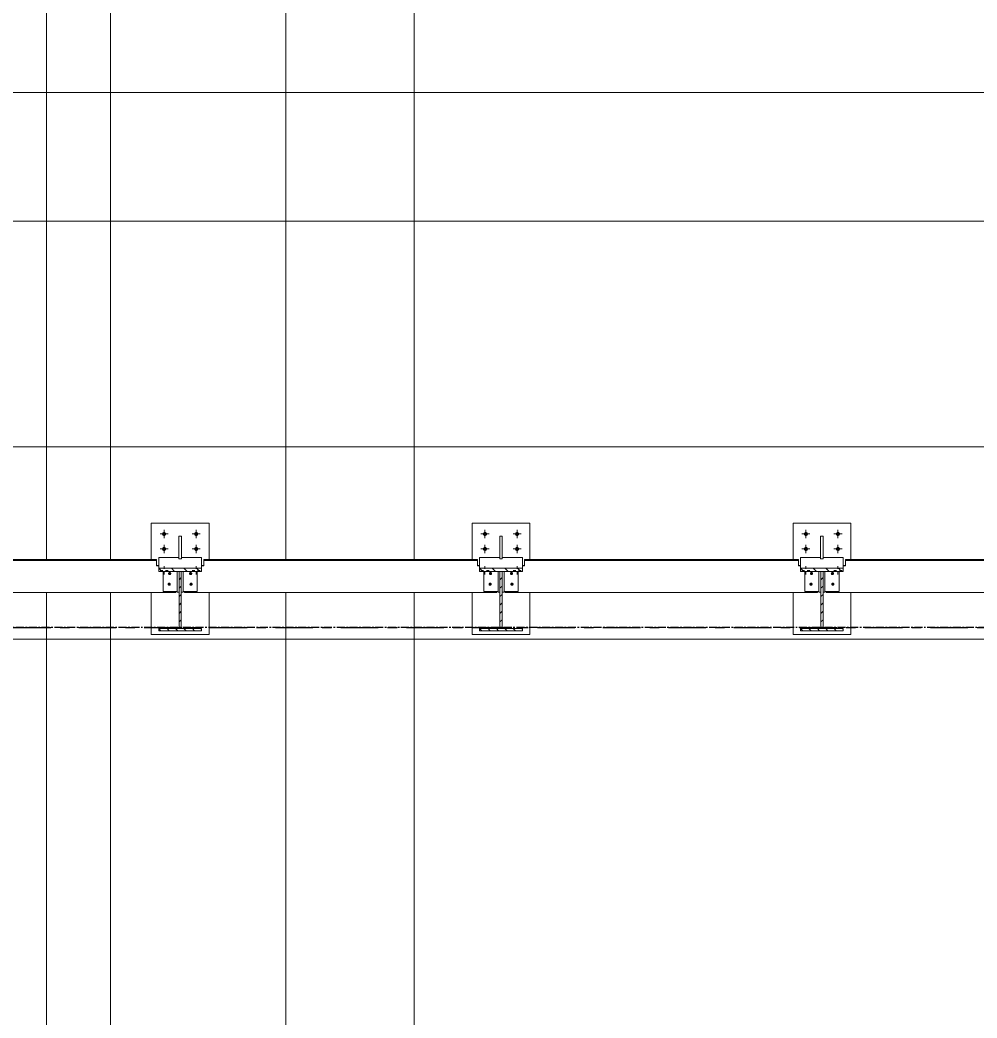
# Model space of a CAD drawing. Header units: millimetres. Extents: x -153298 to 620751, y -313239 to 250031.
# Drawn here: x 44359 to 48833, y 20501 to 25166 of the extents above; entities that cross this region are included whole.
import ezdxf

# ---------------------------------------------------------------- set-up
doc = ezdxf.new("R2010")
doc.units = ezdxf.units.MM
for name, pattern in [('CENTER', [2, 1.25, -0.25, 0.25, -0.25]), ('TA_GL_000.70000', [1.925, 0.7, -0.175, 0.175, -0.175, 0.7]), ('XKITLINE00', [0])]:
    doc.linetypes.add(name, pattern=pattern)
doc.layers.add('000 - 0_SYM_DWG_GRIDLINE_MAIN_COLOR_251', color=251, linetype='Continuous')
doc.layers.add('000 - GRID', color=251, linetype='CENTER')
doc.layers.add('Bolt', color=1, linetype='Continuous', lineweight=0)
doc.layers.add('Part', color=2, linetype='Continuous', lineweight=0)
doc.styles.add('TA', font='', dxfattribs={"height": 4.5})
doc.styles.get('TA').set_extended_font_data('Cordia New')

# ---------------------------------------------------------------- blocks, each defined once
blk = doc.blocks.new('*A131130')
at = {"layer": 'Part', "linetype": 'XKITLINE00', "lineweight": 0}
for p, q in [((435.337912, -23.297436), (435.257912, -23.217436)), ((435.652221, -23.297436), (435.572221, -23.217436)), ((435.96653, -23.297436), (435.88653, -23.217436)), ((436.280839, -23.297436), (436.200839, -23.217436)), ((436.595148, -23.297436), (436.515148, -23.217436)), ((436.857912, -23.245891), (436.829457, -23.217436))]:
    blk.add_line(p, q, dxfattribs=at)
blk = doc.blocks.new('*A132131')
at = {"layer": 'Part', "linetype": 'XKITLINE00', "lineweight": 0}
for p, q in [((436.017912, -21.392591), (436.097912, -21.312591)), ((436.017912, -21.7069), (436.097912, -21.6269)), ((436.017912, -22.021209), (436.097912, -21.941209)), ((436.017912, -22.335517), (436.097912, -22.255517)), ((436.017912, -22.649826), (436.097912, -22.569826)), ((436.017912, -22.964135), (436.097912, -22.884135)), ((436.07892, -23.217436), (436.097912, -23.198444))]:
    blk.add_line(p, q, dxfattribs=at)
blk = doc.blocks.new('*A190189')
at = {"layer": 'Part', "linetype": 'XKITLINE00', "lineweight": 0}
for p, q in [((411.378077, -21.078283), (411.257912, -20.958118)), ((411.850187, -21.078283), (411.730023, -20.958118)), ((412.322298, -21.078283), (412.202133, -20.958118)), ((412.794408, -21.078283), (412.674244, -20.958118))]:
    blk.add_line(p, q, dxfattribs=at)
blk = doc.blocks.new('*A193192')
at = {"layer": 'Part', "linetype": 'XKITLINE00', "lineweight": 0}
for p, q in [((411.337912, -23.297436), (411.257912, -23.217436)), ((411.652221, -23.297436), (411.572221, -23.217436)), ((411.96653, -23.297436), (411.88653, -23.217436)), ((412.280839, -23.297436), (412.200839, -23.217436)), ((412.595148, -23.297436), (412.515148, -23.217436)), ((412.857912, -23.245891), (412.829457, -23.217436))]:
    blk.add_line(p, q, dxfattribs=at)
blk = doc.blocks.new('*A194193')
at = {"layer": 'Part', "linetype": 'XKITLINE00', "lineweight": 0}
for p, q in [((412.017912, -21.392591), (412.097912, -21.312591)), ((412.017912, -21.7069), (412.097912, -21.6269)), ((412.017912, -22.021209), (412.097912, -21.941209)), ((412.017912, -22.335517), (412.097912, -22.255517)), ((412.017912, -22.649826), (412.097912, -22.569826)), ((412.017912, -22.964135), (412.097912, -22.884135)), ((412.07892, -23.217436), (412.097912, -23.198444))]:
    blk.add_line(p, q, dxfattribs=at)
blk = doc.blocks.new('*A195194')
at = {"layer": 'Part', "linetype": 'XKITLINE00', "lineweight": 0}
for p, q in [((423.378077, -21.078283), (423.257912, -20.958118)), ((423.850187, -21.078283), (423.730023, -20.958118)), ((424.322298, -21.078283), (424.202133, -20.958118)), ((424.794408, -21.078283), (424.674244, -20.958118))]:
    blk.add_line(p, q, dxfattribs=at)
blk = doc.blocks.new('*A196195')
at = {"layer": 'Part', "linetype": 'XKITLINE00', "lineweight": 0}
for p, q in [((435.378077, -21.078283), (435.257912, -20.958118)), ((435.850187, -21.078283), (435.730023, -20.958118)), ((436.322298, -21.078283), (436.202133, -20.958118)), ((436.794408, -21.078283), (436.674244, -20.958118))]:
    blk.add_line(p, q, dxfattribs=at)
blk = doc.blocks.new('*A198197')
at = {"layer": 'Part', "linetype": 'XKITLINE00', "lineweight": 0}
for p, q in [((423.337912, -23.297436), (423.257912, -23.217436)), ((423.652221, -23.297436), (423.572221, -23.217436)), ((423.96653, -23.297436), (423.88653, -23.217436)), ((424.280839, -23.297436), (424.200839, -23.217436)), ((424.595148, -23.297436), (424.515148, -23.217436)), ((424.857912, -23.245891), (424.829457, -23.217436))]:
    blk.add_line(p, q, dxfattribs=at)
blk = doc.blocks.new('*A199198')
at = {"layer": 'Part', "linetype": 'XKITLINE00', "lineweight": 0}
for p, q in [((424.017912, -21.392591), (424.097912, -21.312591)), ((424.017912, -21.7069), (424.097912, -21.6269)), ((424.017912, -22.021209), (424.097912, -21.941209)), ((424.017912, -22.335517), (424.097912, -22.255517)), ((424.017912, -22.649826), (424.097912, -22.569826)), ((424.017912, -22.964135), (424.097912, -22.884135)), ((424.07892, -23.217436), (424.097912, -23.198444))]:
    blk.add_line(p, q, dxfattribs=at)
blk = doc.blocks.new('*A12491214')
at = {"layer": 'Part', "linetype": 'XKITLINE00', "lineweight": 0}
for p, q in [((412.857912, -20.862883), (412.937912, -20.862883)), ((412.857912, -20.865605), (412.937912, -20.865605)), ((423.177912, -20.634477), (412.937912, -20.634477)), ((412.937912, -20.634477), (412.937912, -20.865605)), ((412.937912, -20.665879), (423.177912, -20.665879)), ((423.177912, -20.634477), (423.177912, -20.865605)), ((423.177912, -20.862883), (423.257912, -20.862883)), ((423.177912, -20.865605), (423.257912, -20.865605)), ((412.217883, -21.864234), (412.217883, -21.828163)), ((412.217883, -21.864234), (423.897912, -21.864234)), ((423.897912, -21.864234), (423.897912, -21.828163))]:
    blk.add_line(p, q, dxfattribs=at)
blk = doc.blocks.new('*A12501215')
at = {"layer": 'Bolt'}
for points in [[(411.382, -19.673), (411.383, -19.665), (411.385, -19.658), (411.388, -19.651), (411.391, -19.644), (411.395, -19.638), (411.399, -19.632), (411.404, -19.626), (411.41, -19.621), (411.416, -19.617), (411.422, -19.613), (411.429, -19.61), (411.436, -19.607), (411.443, -19.606), (411.45, -19.604), (411.458, -19.604), (411.465, -19.604), (411.473, -19.606), (411.48, -19.607), (411.487, -19.61), (411.494, -19.613), (411.5, -19.617), (411.506, -19.621), (411.512, -19.626), (411.517, -19.632), (411.521, -19.638), (411.525, -19.644), (411.528, -19.651), (411.531, -19.658), (411.532, -19.665), (411.534, -19.673), (411.534, -19.68), (411.534, -19.687), (411.532, -19.695), (411.531, -19.702), (411.528, -19.709), (411.525, -19.716), (411.521, -19.722), (411.517, -19.728), (411.512, -19.734), (411.506, -19.739), (411.5, -19.743), (411.494, -19.747), (411.487, -19.75), (411.48, -19.753), (411.473, -19.755), (411.465, -19.756), (411.458, -19.756), (411.45, -19.756), (411.443, -19.755), (411.436, -19.753), (411.429, -19.75), (411.422, -19.747), (411.416, -19.743), (411.41, -19.739), (411.404, -19.734), (411.399, -19.728), (411.395, -19.722), (411.391, -19.716), (411.388, -19.709), (411.385, -19.702), (411.383, -19.695), (411.382, -19.687), (411.382, -19.68)], [(412.582, -19.673), (412.583, -19.665), (412.585, -19.658), (412.588, -19.651), (412.591, -19.644), (412.595, -19.638), (412.599, -19.632), (412.604, -19.626), (412.61, -19.621), (412.616, -19.617), (412.622, -19.613), (412.629, -19.61), (412.636, -19.607), (412.643, -19.606), (412.65, -19.604), (412.658, -19.604), (412.665, -19.604), (412.673, -19.606), (412.68, -19.607), (412.687, -19.61), (412.694, -19.613), (412.7, -19.617), (412.706, -19.621), (412.712, -19.626), (412.717, -19.632), (412.721, -19.638), (412.725, -19.644), (412.728, -19.651), (412.731, -19.658), (412.732, -19.665), (412.734, -19.673), (412.734, -19.68), (412.734, -19.687), (412.732, -19.695), (412.731, -19.702), (412.728, -19.709), (412.725, -19.716), (412.721, -19.722), (412.717, -19.728), (412.712, -19.734), (412.706, -19.739), (412.7, -19.743), (412.694, -19.747), (412.687, -19.75), (412.68, -19.753), (412.673, -19.755), (412.665, -19.756), (412.658, -19.756), (412.65, -19.756), (412.643, -19.755), (412.636, -19.753), (412.629, -19.75), (412.622, -19.747), (412.616, -19.743), (412.61, -19.739), (412.604, -19.734), (412.599, -19.728), (412.595, -19.722), (412.591, -19.716), (412.588, -19.709), (412.585, -19.702), (412.583, -19.695), (412.582, -19.687), (412.582, -19.68)], [(411.382, -20.233), (411.383, -20.225), (411.385, -20.218), (411.388, -20.211), (411.391, -20.204), (411.395, -20.198), (411.399, -20.192), (411.404, -20.186), (411.41, -20.181), (411.416, -20.177), (411.422, -20.173), (411.429, -20.17), (411.436, -20.167), (411.443, -20.166), (411.45, -20.164), (411.458, -20.164), (411.465, -20.164), (411.473, -20.166), (411.48, -20.167), (411.487, -20.17), (411.494, -20.173), (411.5, -20.177), (411.506, -20.181), (411.512, -20.186), (411.517, -20.192), (411.521, -20.198), (411.525, -20.204), (411.528, -20.211), (411.531, -20.218), (411.532, -20.225), (411.534, -20.233), (411.534, -20.24), (411.534, -20.247), (411.532, -20.255), (411.531, -20.262), (411.528, -20.269), (411.525, -20.276), (411.521, -20.282), (411.517, -20.288), (411.512, -20.294), (411.506, -20.299), (411.5, -20.303), (411.494, -20.307), (411.487, -20.31), (411.48, -20.313), (411.473, -20.315), (411.465, -20.316), (411.458, -20.316), (411.45, -20.316), (411.443, -20.315), (411.436, -20.313), (411.429, -20.31), (411.422, -20.307), (411.416, -20.303), (411.41, -20.299), (411.404, -20.294), (411.399, -20.288), (411.395, -20.282), (411.391, -20.276), (411.388, -20.269), (411.385, -20.262), (411.383, -20.255), (411.382, -20.247), (411.382, -20.24)], [(412.582, -20.233), (412.583, -20.225), (412.585, -20.218), (412.588, -20.211), (412.591, -20.204), (412.595, -20.198), (412.599, -20.192), (412.604, -20.186), (412.61, -20.181), (412.616, -20.177), (412.622, -20.173), (412.629, -20.17), (412.636, -20.167), (412.643, -20.166), (412.65, -20.164), (412.658, -20.164), (412.665, -20.164), (412.673, -20.166), (412.68, -20.167), (412.687, -20.17), (412.694, -20.173), (412.7, -20.177), (412.706, -20.181), (412.712, -20.186), (412.717, -20.192), (412.721, -20.198), (412.725, -20.204), (412.728, -20.211), (412.731, -20.218), (412.732, -20.225), (412.734, -20.233), (412.734, -20.24), (412.734, -20.247), (412.732, -20.255), (412.731, -20.262), (412.728, -20.269), (412.725, -20.276), (412.721, -20.282), (412.717, -20.288), (412.712, -20.294), (412.706, -20.299), (412.7, -20.303), (412.694, -20.307), (412.687, -20.31), (412.68, -20.313), (412.673, -20.315), (412.665, -20.316), (412.658, -20.316), (412.65, -20.316), (412.643, -20.315), (412.636, -20.313), (412.629, -20.31), (412.622, -20.307), (412.616, -20.303), (412.61, -20.299), (412.604, -20.294), (412.599, -20.288), (412.595, -20.282), (412.591, -20.276), (412.588, -20.269), (412.585, -20.262), (412.583, -20.255), (412.582, -20.247), (412.582, -20.24)]]:
    blk.add_hatch(color=256, dxfattribs=at).paths.add_polyline_path(points, flags=17)
at = {"layer": 'Bolt', "linetype": 'XKITLINE00', "lineweight": 0}
for p, q in [((411.306, -19.68), (411.61, -19.68)), ((411.458, -19.832), (411.458, -19.528)), ((412.506, -19.68), (412.81, -19.68)), ((412.658, -19.832), (412.658, -19.528)), ((411.458, -20.392), (411.458, -20.088)), ((412.658, -20.392), (412.658, -20.088)), ((411.306, -20.24), (411.61, -20.24)), ((412.506, -20.24), (412.81, -20.24)), ((411.458, -20.888), (411.458, -20.989)), ((412.658, -20.888), (412.658, -20.989)), ((411.306, -21.04), (411.407, -21.04)), ((411.458, -21.192), (411.458, -21.091)), ((411.61, -21.04), (411.509, -21.04)), ((412.506, -21.04), (412.607, -21.04)), ((412.658, -21.192), (412.658, -21.091)), ((412.81, -21.04), (412.709, -21.04))]:
    blk.add_line(p, q, dxfattribs=at)
blk = doc.blocks.new('*A12511216')
at = {"layer": 'Bolt'}
for points in [[(412.456, -21.1), (412.462, -21.1), (412.467, -21.102), (412.473, -21.104), (412.478, -21.106), (412.483, -21.109), (412.488, -21.113), (412.492, -21.117), (412.496, -21.121), (412.5, -21.126), (412.503, -21.131), (412.505, -21.136), (412.507, -21.142), (412.509, -21.147), (412.51, -21.153), (412.51, -21.159), (412.51, -21.165), (412.509, -21.171), (412.507, -21.177), (412.505, -21.182), (412.503, -21.187), (412.5, -21.192), (412.496, -21.197), (412.492, -21.202), (412.488, -21.205), (412.483, -21.209), (412.478, -21.212), (412.473, -21.215), (412.467, -21.217), (412.462, -21.218), (412.456, -21.219), (412.45, -21.219), (412.444, -21.219), (412.438, -21.218), (412.432, -21.217), (412.427, -21.215), (412.422, -21.212), (412.417, -21.209), (412.412, -21.205), (412.407, -21.202), (412.403, -21.197), (412.4, -21.192), (412.397, -21.187), (412.394, -21.182), (412.392, -21.177), (412.391, -21.171), (412.39, -21.165), (412.39, -21.159), (412.39, -21.153), (412.391, -21.147), (412.392, -21.142), (412.394, -21.136), (412.397, -21.131), (412.4, -21.126), (412.403, -21.121), (412.407, -21.117), (412.412, -21.113), (412.417, -21.109), (412.422, -21.106), (412.427, -21.104), (412.432, -21.102), (412.438, -21.1), (412.444, -21.1), (412.45, -21.099)], [(412.472, -21.499), (412.478, -21.5), (412.484, -21.501), (412.489, -21.503), (412.495, -21.505), (412.5, -21.508), (412.504, -21.512), (412.509, -21.516), (412.513, -21.52), (412.516, -21.525), (412.519, -21.53), (412.522, -21.535), (412.524, -21.541), (412.525, -21.547), (412.526, -21.552), (412.526, -21.558), (412.526, -21.564), (412.525, -21.57), (412.524, -21.576), (412.522, -21.581), (412.519, -21.587), (412.516, -21.592), (412.513, -21.596), (412.509, -21.601), (412.504, -21.605), (412.5, -21.608), (412.495, -21.611), (412.489, -21.614), (412.484, -21.616), (412.478, -21.617), (412.472, -21.618), (412.466, -21.618), (412.461, -21.618), (412.455, -21.617), (412.449, -21.616), (412.443, -21.614), (412.438, -21.611), (412.433, -21.608), (412.428, -21.605), (412.424, -21.601), (412.42, -21.596), (412.417, -21.592), (412.413, -21.587), (412.411, -21.581), (412.409, -21.576), (412.408, -21.57), (412.407, -21.564), (412.406, -21.558), (412.407, -21.552), (412.408, -21.547), (412.409, -21.541), (412.411, -21.535), (412.413, -21.53), (412.417, -21.525), (412.42, -21.52), (412.424, -21.516), (412.428, -21.512), (412.433, -21.508), (412.438, -21.505), (412.443, -21.503), (412.449, -21.501), (412.455, -21.5), (412.461, -21.499), (412.466, -21.498)]]:
    blk.add_hatch(color=256, dxfattribs=at).paths.add_polyline_path(points, flags=17)
at = {"layer": 'Bolt', "linetype": 'XKITLINE00', "lineweight": 0}
for p, q in [((412.45, -21.162), (412.45, -21.143)), ((412.466, -21.562), (412.466, -21.542))]:
    blk.add_line(p, q, dxfattribs=at)
blk = doc.blocks.new('*A12521217')
at = {"layer": 'Bolt'}
for points in [[(411.672, -21.1), (411.678, -21.1), (411.683, -21.102), (411.689, -21.104), (411.694, -21.106), (411.699, -21.109), (411.704, -21.113), (411.708, -21.117), (411.712, -21.121), (411.716, -21.126), (411.719, -21.131), (411.721, -21.136), (411.723, -21.142), (411.725, -21.147), (411.726, -21.153), (411.726, -21.159), (411.726, -21.165), (411.725, -21.171), (411.723, -21.177), (411.721, -21.182), (411.719, -21.187), (411.716, -21.192), (411.712, -21.197), (411.708, -21.202), (411.704, -21.205), (411.699, -21.209), (411.694, -21.212), (411.689, -21.215), (411.683, -21.217), (411.678, -21.218), (411.672, -21.219), (411.666, -21.219), (411.66, -21.219), (411.654, -21.218), (411.649, -21.217), (411.643, -21.215), (411.638, -21.212), (411.633, -21.209), (411.628, -21.205), (411.624, -21.202), (411.62, -21.197), (411.616, -21.192), (411.613, -21.187), (411.611, -21.182), (411.609, -21.177), (411.607, -21.171), (411.606, -21.165), (411.606, -21.159), (411.606, -21.153), (411.607, -21.147), (411.609, -21.142), (411.611, -21.136), (411.613, -21.131), (411.616, -21.126), (411.62, -21.121), (411.624, -21.117), (411.628, -21.113), (411.633, -21.109), (411.638, -21.106), (411.643, -21.104), (411.649, -21.102), (411.654, -21.1), (411.66, -21.1), (411.666, -21.099)], [(411.655, -21.499), (411.661, -21.5), (411.667, -21.501), (411.672, -21.503), (411.678, -21.505), (411.683, -21.508), (411.687, -21.512), (411.692, -21.516), (411.696, -21.52), (411.699, -21.525), (411.702, -21.53), (411.705, -21.535), (411.707, -21.541), (411.708, -21.547), (411.709, -21.552), (411.709, -21.558), (411.709, -21.564), (411.708, -21.57), (411.707, -21.576), (411.705, -21.581), (411.702, -21.587), (411.699, -21.592), (411.696, -21.596), (411.692, -21.601), (411.687, -21.605), (411.683, -21.608), (411.678, -21.611), (411.672, -21.614), (411.667, -21.616), (411.661, -21.617), (411.655, -21.618), (411.649, -21.618), (411.644, -21.618), (411.638, -21.617), (411.632, -21.616), (411.626, -21.614), (411.621, -21.611), (411.616, -21.608), (411.611, -21.605), (411.607, -21.601), (411.603, -21.596), (411.6, -21.592), (411.596, -21.587), (411.594, -21.581), (411.592, -21.576), (411.591, -21.57), (411.59, -21.564), (411.589, -21.558), (411.59, -21.552), (411.591, -21.547), (411.592, -21.541), (411.594, -21.535), (411.596, -21.53), (411.6, -21.525), (411.603, -21.52), (411.607, -21.516), (411.611, -21.512), (411.616, -21.508), (411.621, -21.505), (411.626, -21.503), (411.632, -21.501), (411.638, -21.5), (411.644, -21.499), (411.649, -21.498)]]:
    blk.add_hatch(color=256, dxfattribs=at).paths.add_polyline_path(points, flags=17)
at = {"layer": 'Bolt', "linetype": 'XKITLINE00', "lineweight": 0}
for p, q in [((411.666, -21.162), (411.666, -21.143)), ((411.649, -21.562), (411.649, -21.542))]:
    blk.add_line(p, q, dxfattribs=at)
blk = doc.blocks.new('*A12531218')
at = {"layer": 'Part', "linetype": 'XKITLINE00', "lineweight": 0}
for p, q in [((410.97788, -19.280042), (413.13788, -19.280042)), ((410.97788, -20.634477), (410.97788, -19.280042)), ((413.13788, -20.634477), (413.13788, -19.280042)), ((410.97788, -23.440042), (410.97788, -21.864234)), ((413.13788, -23.440042), (413.13788, -21.864234)), ((410.97788, -23.440042), (413.13788, -23.440042))]:
    blk.add_line(p, q, dxfattribs=at)
blk = doc.blocks.new('*A12541219')
at = {"layer": 'Part', "linetype": 'XKITLINE00', "lineweight": 0}
for p, q in [((412.105912, -19.760081), (412.009912, -19.760081)), ((412.009912, -20.611492), (412.009912, -19.760081)), ((412.105912, -20.611492), (412.105912, -19.760081)), ((412.105912, -20.611492), (412.009912, -20.611492))]:
    blk.add_line(p, q, dxfattribs=at)
blk = doc.blocks.new('*A12551220')
at = {"layer": 'Part', "linetype": 'XKITLINE00', "lineweight": 0}
for p, q in [((411.417902, -21.078283), (411.417902, -21.828163)), ((411.945902, -21.078283), (411.945902, -21.855796)), ((411.417902, -21.828163), (411.945902, -21.828163)), ((411.945902, -21.855796), (412.017902, -21.855796))]:
    blk.add_line(p, q, dxfattribs=at)
blk = doc.blocks.new('*A12561221')
at = {"layer": 'Part', "linetype": 'XKITLINE00', "lineweight": 0}
for p, q in [((412.169912, -21.855796), (412.169912, -21.078283)), ((412.697912, -21.828163), (412.697912, -21.078283)), ((412.097912, -21.855796), (412.169912, -21.855796)), ((412.169912, -21.828163), (412.697912, -21.828163))]:
    blk.add_line(p, q, dxfattribs=at)
blk = doc.blocks.new('*A12571222')
at = {"layer": 'Part', "linetype": 'XKITLINE00', "lineweight": 0}
for p, q in [((424.857912, -20.862883), (424.937912, -20.862883)), ((424.857912, -20.865605), (424.937912, -20.865605)), ((435.177912, -20.634477), (424.937912, -20.634477)), ((424.937912, -20.634477), (424.937912, -20.865605)), ((424.937912, -20.665879), (435.177912, -20.665879)), ((435.177912, -20.634477), (435.177912, -20.865605)), ((435.177912, -20.862883), (435.257912, -20.862883)), ((435.177912, -20.865605), (435.257912, -20.865605)), ((424.217883, -21.864234), (424.217883, -21.828163)), ((424.217883, -21.864234), (435.897912, -21.864234)), ((435.897912, -21.864234), (435.897912, -21.828163))]:
    blk.add_line(p, q, dxfattribs=at)
blk = doc.blocks.new('*A12581223')
at = {"layer": 'Bolt'}
for points in [[(436.456, -21.1), (436.462, -21.1), (436.467, -21.102), (436.473, -21.104), (436.478, -21.106), (436.483, -21.109), (436.488, -21.113), (436.492, -21.117), (436.496, -21.121), (436.5, -21.126), (436.503, -21.131), (436.505, -21.136), (436.507, -21.142), (436.509, -21.147), (436.51, -21.153), (436.51, -21.159), (436.51, -21.165), (436.509, -21.171), (436.507, -21.177), (436.505, -21.182), (436.503, -21.187), (436.5, -21.192), (436.496, -21.197), (436.492, -21.202), (436.488, -21.205), (436.483, -21.209), (436.478, -21.212), (436.473, -21.215), (436.467, -21.217), (436.462, -21.218), (436.456, -21.219), (436.45, -21.219), (436.444, -21.219), (436.438, -21.218), (436.432, -21.217), (436.427, -21.215), (436.422, -21.212), (436.417, -21.209), (436.412, -21.205), (436.407, -21.202), (436.403, -21.197), (436.4, -21.192), (436.397, -21.187), (436.394, -21.182), (436.392, -21.177), (436.391, -21.171), (436.39, -21.165), (436.39, -21.159), (436.39, -21.153), (436.391, -21.147), (436.392, -21.142), (436.394, -21.136), (436.397, -21.131), (436.4, -21.126), (436.403, -21.121), (436.407, -21.117), (436.412, -21.113), (436.417, -21.109), (436.422, -21.106), (436.427, -21.104), (436.432, -21.102), (436.438, -21.1), (436.444, -21.1), (436.45, -21.099)], [(436.472, -21.499), (436.478, -21.5), (436.484, -21.501), (436.489, -21.503), (436.495, -21.505), (436.5, -21.508), (436.504, -21.512), (436.509, -21.516), (436.513, -21.52), (436.516, -21.525), (436.519, -21.53), (436.522, -21.535), (436.524, -21.541), (436.525, -21.547), (436.526, -21.552), (436.526, -21.558), (436.526, -21.564), (436.525, -21.57), (436.524, -21.576), (436.522, -21.581), (436.519, -21.587), (436.516, -21.592), (436.513, -21.596), (436.509, -21.601), (436.504, -21.605), (436.5, -21.608), (436.495, -21.611), (436.489, -21.614), (436.484, -21.616), (436.478, -21.617), (436.472, -21.618), (436.466, -21.618), (436.461, -21.618), (436.455, -21.617), (436.449, -21.616), (436.443, -21.614), (436.438, -21.611), (436.433, -21.608), (436.428, -21.605), (436.424, -21.601), (436.42, -21.596), (436.417, -21.592), (436.413, -21.587), (436.411, -21.581), (436.409, -21.576), (436.408, -21.57), (436.407, -21.564), (436.406, -21.558), (436.407, -21.552), (436.408, -21.547), (436.409, -21.541), (436.411, -21.535), (436.413, -21.53), (436.417, -21.525), (436.42, -21.52), (436.424, -21.516), (436.428, -21.512), (436.433, -21.508), (436.438, -21.505), (436.443, -21.503), (436.449, -21.501), (436.455, -21.5), (436.461, -21.499), (436.466, -21.498)]]:
    blk.add_hatch(color=256, dxfattribs=at).paths.add_polyline_path(points, flags=17)
at = {"layer": 'Bolt', "linetype": 'XKITLINE00', "lineweight": 0}
for p, q in [((436.45, -21.162), (436.45, -21.143)), ((436.466, -21.562), (436.466, -21.542))]:
    blk.add_line(p, q, dxfattribs=at)
blk = doc.blocks.new('*A12591224')
at = {"layer": 'Bolt'}
for points in [[(435.672, -21.1), (435.678, -21.1), (435.683, -21.102), (435.689, -21.104), (435.694, -21.106), (435.699, -21.109), (435.704, -21.113), (435.708, -21.117), (435.712, -21.121), (435.716, -21.126), (435.719, -21.131), (435.721, -21.136), (435.723, -21.142), (435.725, -21.147), (435.726, -21.153), (435.726, -21.159), (435.726, -21.165), (435.725, -21.171), (435.723, -21.177), (435.721, -21.182), (435.719, -21.187), (435.716, -21.192), (435.712, -21.197), (435.708, -21.202), (435.704, -21.205), (435.699, -21.209), (435.694, -21.212), (435.689, -21.215), (435.683, -21.217), (435.678, -21.218), (435.672, -21.219), (435.666, -21.219), (435.66, -21.219), (435.654, -21.218), (435.649, -21.217), (435.643, -21.215), (435.638, -21.212), (435.633, -21.209), (435.628, -21.205), (435.624, -21.202), (435.62, -21.197), (435.616, -21.192), (435.613, -21.187), (435.611, -21.182), (435.609, -21.177), (435.607, -21.171), (435.606, -21.165), (435.606, -21.159), (435.606, -21.153), (435.607, -21.147), (435.609, -21.142), (435.611, -21.136), (435.613, -21.131), (435.616, -21.126), (435.62, -21.121), (435.624, -21.117), (435.628, -21.113), (435.633, -21.109), (435.638, -21.106), (435.643, -21.104), (435.649, -21.102), (435.654, -21.1), (435.66, -21.1), (435.666, -21.099)], [(435.655, -21.499), (435.661, -21.5), (435.667, -21.501), (435.672, -21.503), (435.678, -21.505), (435.683, -21.508), (435.687, -21.512), (435.692, -21.516), (435.696, -21.52), (435.699, -21.525), (435.702, -21.53), (435.705, -21.535), (435.707, -21.541), (435.708, -21.547), (435.709, -21.552), (435.709, -21.558), (435.709, -21.564), (435.708, -21.57), (435.707, -21.576), (435.705, -21.581), (435.702, -21.587), (435.699, -21.592), (435.696, -21.596), (435.692, -21.601), (435.687, -21.605), (435.683, -21.608), (435.678, -21.611), (435.672, -21.614), (435.667, -21.616), (435.661, -21.617), (435.655, -21.618), (435.649, -21.618), (435.644, -21.618), (435.638, -21.617), (435.632, -21.616), (435.626, -21.614), (435.621, -21.611), (435.616, -21.608), (435.611, -21.605), (435.607, -21.601), (435.603, -21.596), (435.6, -21.592), (435.596, -21.587), (435.594, -21.581), (435.592, -21.576), (435.591, -21.57), (435.59, -21.564), (435.589, -21.558), (435.59, -21.552), (435.591, -21.547), (435.592, -21.541), (435.594, -21.535), (435.596, -21.53), (435.6, -21.525), (435.603, -21.52), (435.607, -21.516), (435.611, -21.512), (435.616, -21.508), (435.621, -21.505), (435.626, -21.503), (435.632, -21.501), (435.638, -21.5), (435.644, -21.499), (435.649, -21.498)]]:
    blk.add_hatch(color=256, dxfattribs=at).paths.add_polyline_path(points, flags=17)
at = {"layer": 'Bolt', "linetype": 'XKITLINE00', "lineweight": 0}
for p, q in [((435.666, -21.162), (435.666, -21.143)), ((435.649, -21.562), (435.649, -21.542))]:
    blk.add_line(p, q, dxfattribs=at)
blk = doc.blocks.new('*A12601225')
at = {"layer": 'Bolt'}
for points in [[(424.456, -21.1), (424.462, -21.1), (424.467, -21.102), (424.473, -21.104), (424.478, -21.106), (424.483, -21.109), (424.488, -21.113), (424.492, -21.117), (424.496, -21.121), (424.5, -21.126), (424.503, -21.131), (424.505, -21.136), (424.507, -21.142), (424.509, -21.147), (424.51, -21.153), (424.51, -21.159), (424.51, -21.165), (424.509, -21.171), (424.507, -21.177), (424.505, -21.182), (424.503, -21.187), (424.5, -21.192), (424.496, -21.197), (424.492, -21.202), (424.488, -21.205), (424.483, -21.209), (424.478, -21.212), (424.473, -21.215), (424.467, -21.217), (424.462, -21.218), (424.456, -21.219), (424.45, -21.219), (424.444, -21.219), (424.438, -21.218), (424.432, -21.217), (424.427, -21.215), (424.422, -21.212), (424.417, -21.209), (424.412, -21.205), (424.407, -21.202), (424.403, -21.197), (424.4, -21.192), (424.397, -21.187), (424.394, -21.182), (424.392, -21.177), (424.391, -21.171), (424.39, -21.165), (424.39, -21.159), (424.39, -21.153), (424.391, -21.147), (424.392, -21.142), (424.394, -21.136), (424.397, -21.131), (424.4, -21.126), (424.403, -21.121), (424.407, -21.117), (424.412, -21.113), (424.417, -21.109), (424.422, -21.106), (424.427, -21.104), (424.432, -21.102), (424.438, -21.1), (424.444, -21.1), (424.45, -21.099)], [(424.472, -21.499), (424.478, -21.5), (424.484, -21.501), (424.489, -21.503), (424.495, -21.505), (424.5, -21.508), (424.504, -21.512), (424.509, -21.516), (424.513, -21.52), (424.516, -21.525), (424.519, -21.53), (424.522, -21.535), (424.524, -21.541), (424.525, -21.547), (424.526, -21.552), (424.526, -21.558), (424.526, -21.564), (424.525, -21.57), (424.524, -21.576), (424.522, -21.581), (424.519, -21.587), (424.516, -21.592), (424.513, -21.596), (424.509, -21.601), (424.504, -21.605), (424.5, -21.608), (424.495, -21.611), (424.489, -21.614), (424.484, -21.616), (424.478, -21.617), (424.472, -21.618), (424.466, -21.618), (424.461, -21.618), (424.455, -21.617), (424.449, -21.616), (424.443, -21.614), (424.438, -21.611), (424.433, -21.608), (424.428, -21.605), (424.424, -21.601), (424.42, -21.596), (424.417, -21.592), (424.413, -21.587), (424.411, -21.581), (424.409, -21.576), (424.408, -21.57), (424.407, -21.564), (424.406, -21.558), (424.407, -21.552), (424.408, -21.547), (424.409, -21.541), (424.411, -21.535), (424.413, -21.53), (424.417, -21.525), (424.42, -21.52), (424.424, -21.516), (424.428, -21.512), (424.433, -21.508), (424.438, -21.505), (424.443, -21.503), (424.449, -21.501), (424.455, -21.5), (424.461, -21.499), (424.466, -21.498)]]:
    blk.add_hatch(color=256, dxfattribs=at).paths.add_polyline_path(points, flags=17)
at = {"layer": 'Bolt', "linetype": 'XKITLINE00', "lineweight": 0}
for p, q in [((424.45, -21.162), (424.45, -21.143)), ((424.466, -21.562), (424.466, -21.542))]:
    blk.add_line(p, q, dxfattribs=at)
blk = doc.blocks.new('*A12611226')
at = {"layer": 'Bolt'}
for points in [[(423.672, -21.1), (423.678, -21.1), (423.683, -21.102), (423.689, -21.104), (423.694, -21.106), (423.699, -21.109), (423.704, -21.113), (423.708, -21.117), (423.712, -21.121), (423.716, -21.126), (423.719, -21.131), (423.721, -21.136), (423.723, -21.142), (423.725, -21.147), (423.726, -21.153), (423.726, -21.159), (423.726, -21.165), (423.725, -21.171), (423.723, -21.177), (423.721, -21.182), (423.719, -21.187), (423.716, -21.192), (423.712, -21.197), (423.708, -21.202), (423.704, -21.205), (423.699, -21.209), (423.694, -21.212), (423.689, -21.215), (423.683, -21.217), (423.678, -21.218), (423.672, -21.219), (423.666, -21.219), (423.66, -21.219), (423.654, -21.218), (423.649, -21.217), (423.643, -21.215), (423.638, -21.212), (423.633, -21.209), (423.628, -21.205), (423.624, -21.202), (423.62, -21.197), (423.616, -21.192), (423.613, -21.187), (423.611, -21.182), (423.609, -21.177), (423.607, -21.171), (423.606, -21.165), (423.606, -21.159), (423.606, -21.153), (423.607, -21.147), (423.609, -21.142), (423.611, -21.136), (423.613, -21.131), (423.616, -21.126), (423.62, -21.121), (423.624, -21.117), (423.628, -21.113), (423.633, -21.109), (423.638, -21.106), (423.643, -21.104), (423.649, -21.102), (423.654, -21.1), (423.66, -21.1), (423.666, -21.099)], [(423.655, -21.499), (423.661, -21.5), (423.667, -21.501), (423.672, -21.503), (423.678, -21.505), (423.683, -21.508), (423.687, -21.512), (423.692, -21.516), (423.696, -21.52), (423.699, -21.525), (423.702, -21.53), (423.705, -21.535), (423.707, -21.541), (423.708, -21.547), (423.709, -21.552), (423.709, -21.558), (423.709, -21.564), (423.708, -21.57), (423.707, -21.576), (423.705, -21.581), (423.702, -21.587), (423.699, -21.592), (423.696, -21.596), (423.692, -21.601), (423.687, -21.605), (423.683, -21.608), (423.678, -21.611), (423.672, -21.614), (423.667, -21.616), (423.661, -21.617), (423.655, -21.618), (423.649, -21.618), (423.644, -21.618), (423.638, -21.617), (423.632, -21.616), (423.626, -21.614), (423.621, -21.611), (423.616, -21.608), (423.611, -21.605), (423.607, -21.601), (423.603, -21.596), (423.6, -21.592), (423.596, -21.587), (423.594, -21.581), (423.592, -21.576), (423.591, -21.57), (423.59, -21.564), (423.589, -21.558), (423.59, -21.552), (423.591, -21.547), (423.592, -21.541), (423.594, -21.535), (423.596, -21.53), (423.6, -21.525), (423.603, -21.52), (423.607, -21.516), (423.611, -21.512), (423.616, -21.508), (423.621, -21.505), (423.626, -21.503), (423.632, -21.501), (423.638, -21.5), (423.644, -21.499), (423.649, -21.498)]]:
    blk.add_hatch(color=256, dxfattribs=at).paths.add_polyline_path(points, flags=17)
at = {"layer": 'Bolt', "linetype": 'XKITLINE00', "lineweight": 0}
for p, q in [((423.666, -21.162), (423.666, -21.143)), ((423.649, -21.562), (423.649, -21.542))]:
    blk.add_line(p, q, dxfattribs=at)
blk = doc.blocks.new('*A12621227')
at = {"layer": 'Part', "linetype": 'XKITLINE00', "lineweight": 0}
for p, q in [((434.97788, -19.280042), (437.13788, -19.280042)), ((434.97788, -20.634477), (434.97788, -19.280042)), ((437.13788, -20.634477), (437.13788, -19.280042)), ((434.97788, -23.440042), (434.97788, -21.864234)), ((437.13788, -23.440042), (437.13788, -21.864234)), ((434.97788, -23.440042), (437.13788, -23.440042))]:
    blk.add_line(p, q, dxfattribs=at)
blk = doc.blocks.new('*A12631228')
at = {"layer": 'Part', "linetype": 'XKITLINE00', "lineweight": 0}
for p, q in [((422.97788, -19.280042), (425.13788, -19.280042)), ((422.97788, -20.634477), (422.97788, -19.280042)), ((425.13788, -20.634477), (425.13788, -19.280042)), ((422.97788, -23.440042), (422.97788, -21.864234)), ((425.13788, -23.440042), (425.13788, -21.864234)), ((422.97788, -23.440042), (425.13788, -23.440042))]:
    blk.add_line(p, q, dxfattribs=at)
blk = doc.blocks.new('*A12641229')
at = {"layer": 'Part', "linetype": 'XKITLINE00', "lineweight": 0}
for p, q in [((436.169912, -21.855796), (436.169912, -21.078283)), ((436.697912, -21.828163), (436.697912, -21.078283)), ((436.097912, -21.855796), (436.169912, -21.855796)), ((436.169912, -21.828163), (436.697912, -21.828163))]:
    blk.add_line(p, q, dxfattribs=at)
blk = doc.blocks.new('*A12651230')
at = {"layer": 'Part', "linetype": 'XKITLINE00', "lineweight": 0}
for p, q in [((435.417902, -21.078283), (435.417902, -21.828163)), ((435.945902, -21.078283), (435.945902, -21.855796)), ((435.417902, -21.828163), (435.945902, -21.828163)), ((435.945902, -21.855796), (436.017902, -21.855796))]:
    blk.add_line(p, q, dxfattribs=at)
blk = doc.blocks.new('*A12661231')
at = {"layer": 'Part', "linetype": 'XKITLINE00', "lineweight": 0}
for p, q in [((424.169912, -21.855796), (424.169912, -21.078283)), ((424.697912, -21.828163), (424.697912, -21.078283)), ((424.097912, -21.855796), (424.169912, -21.855796)), ((424.169912, -21.828163), (424.697912, -21.828163))]:
    blk.add_line(p, q, dxfattribs=at)
blk = doc.blocks.new('*A12671232')
at = {"layer": 'Part', "linetype": 'XKITLINE00', "lineweight": 0}
for p, q in [((423.417902, -21.078283), (423.417902, -21.828163)), ((423.945902, -21.078283), (423.945902, -21.855796)), ((423.417902, -21.828163), (423.945902, -21.828163)), ((423.945902, -21.855796), (424.017902, -21.855796))]:
    blk.add_line(p, q, dxfattribs=at)
blk = doc.blocks.new('*A12681233')
at = {"layer": 'Part', "linetype": 'XKITLINE00', "lineweight": 0}
for p, q in [((424.105912, -19.760081), (424.009912, -19.760081)), ((424.009912, -20.611492), (424.009912, -19.760081)), ((424.105912, -20.611492), (424.105912, -19.760081)), ((424.105912, -20.611492), (424.009912, -20.611492))]:
    blk.add_line(p, q, dxfattribs=at)
blk = doc.blocks.new('*A12691234')
at = {"layer": 'Part', "linetype": 'XKITLINE00', "lineweight": 0}
for p, q in [((436.105912, -19.760081), (436.009912, -19.760081)), ((436.009912, -20.611492), (436.009912, -19.760081)), ((436.105912, -20.611492), (436.105912, -19.760081)), ((436.105912, -20.611492), (436.009912, -20.611492))]:
    blk.add_line(p, q, dxfattribs=at)
blk = doc.blocks.new('*A12701235')
at = {"layer": 'Bolt'}
for points in [[(423.382, -19.673), (423.383, -19.665), (423.385, -19.658), (423.388, -19.651), (423.391, -19.644), (423.395, -19.638), (423.399, -19.632), (423.404, -19.626), (423.41, -19.621), (423.416, -19.617), (423.422, -19.613), (423.429, -19.61), (423.436, -19.607), (423.443, -19.606), (423.45, -19.604), (423.458, -19.604), (423.465, -19.604), (423.473, -19.606), (423.48, -19.607), (423.487, -19.61), (423.494, -19.613), (423.5, -19.617), (423.506, -19.621), (423.512, -19.626), (423.517, -19.632), (423.521, -19.638), (423.525, -19.644), (423.528, -19.651), (423.531, -19.658), (423.532, -19.665), (423.534, -19.673), (423.534, -19.68), (423.534, -19.687), (423.532, -19.695), (423.531, -19.702), (423.528, -19.709), (423.525, -19.716), (423.521, -19.722), (423.517, -19.728), (423.512, -19.734), (423.506, -19.739), (423.5, -19.743), (423.494, -19.747), (423.487, -19.75), (423.48, -19.753), (423.473, -19.755), (423.465, -19.756), (423.458, -19.756), (423.45, -19.756), (423.443, -19.755), (423.436, -19.753), (423.429, -19.75), (423.422, -19.747), (423.416, -19.743), (423.41, -19.739), (423.404, -19.734), (423.399, -19.728), (423.395, -19.722), (423.391, -19.716), (423.388, -19.709), (423.385, -19.702), (423.383, -19.695), (423.382, -19.687), (423.382, -19.68)], [(424.582, -19.673), (424.583, -19.665), (424.585, -19.658), (424.588, -19.651), (424.591, -19.644), (424.595, -19.638), (424.599, -19.632), (424.604, -19.626), (424.61, -19.621), (424.616, -19.617), (424.622, -19.613), (424.629, -19.61), (424.636, -19.607), (424.643, -19.606), (424.65, -19.604), (424.658, -19.604), (424.665, -19.604), (424.673, -19.606), (424.68, -19.607), (424.687, -19.61), (424.694, -19.613), (424.7, -19.617), (424.706, -19.621), (424.712, -19.626), (424.717, -19.632), (424.721, -19.638), (424.725, -19.644), (424.728, -19.651), (424.731, -19.658), (424.732, -19.665), (424.734, -19.673), (424.734, -19.68), (424.734, -19.687), (424.732, -19.695), (424.731, -19.702), (424.728, -19.709), (424.725, -19.716), (424.721, -19.722), (424.717, -19.728), (424.712, -19.734), (424.706, -19.739), (424.7, -19.743), (424.694, -19.747), (424.687, -19.75), (424.68, -19.753), (424.673, -19.755), (424.665, -19.756), (424.658, -19.756), (424.65, -19.756), (424.643, -19.755), (424.636, -19.753), (424.629, -19.75), (424.622, -19.747), (424.616, -19.743), (424.61, -19.739), (424.604, -19.734), (424.599, -19.728), (424.595, -19.722), (424.591, -19.716), (424.588, -19.709), (424.585, -19.702), (424.583, -19.695), (424.582, -19.687), (424.582, -19.68)], [(423.382, -20.233), (423.383, -20.225), (423.385, -20.218), (423.388, -20.211), (423.391, -20.204), (423.395, -20.198), (423.399, -20.192), (423.404, -20.186), (423.41, -20.181), (423.416, -20.177), (423.422, -20.173), (423.429, -20.17), (423.436, -20.167), (423.443, -20.166), (423.45, -20.164), (423.458, -20.164), (423.465, -20.164), (423.473, -20.166), (423.48, -20.167), (423.487, -20.17), (423.494, -20.173), (423.5, -20.177), (423.506, -20.181), (423.512, -20.186), (423.517, -20.192), (423.521, -20.198), (423.525, -20.204), (423.528, -20.211), (423.531, -20.218), (423.532, -20.225), (423.534, -20.233), (423.534, -20.24), (423.534, -20.247), (423.532, -20.255), (423.531, -20.262), (423.528, -20.269), (423.525, -20.276), (423.521, -20.282), (423.517, -20.288), (423.512, -20.294), (423.506, -20.299), (423.5, -20.303), (423.494, -20.307), (423.487, -20.31), (423.48, -20.313), (423.473, -20.315), (423.465, -20.316), (423.458, -20.316), (423.45, -20.316), (423.443, -20.315), (423.436, -20.313), (423.429, -20.31), (423.422, -20.307), (423.416, -20.303), (423.41, -20.299), (423.404, -20.294), (423.399, -20.288), (423.395, -20.282), (423.391, -20.276), (423.388, -20.269), (423.385, -20.262), (423.383, -20.255), (423.382, -20.247), (423.382, -20.24)], [(424.582, -20.233), (424.583, -20.225), (424.585, -20.218), (424.588, -20.211), (424.591, -20.204), (424.595, -20.198), (424.599, -20.192), (424.604, -20.186), (424.61, -20.181), (424.616, -20.177), (424.622, -20.173), (424.629, -20.17), (424.636, -20.167), (424.643, -20.166), (424.65, -20.164), (424.658, -20.164), (424.665, -20.164), (424.673, -20.166), (424.68, -20.167), (424.687, -20.17), (424.694, -20.173), (424.7, -20.177), (424.706, -20.181), (424.712, -20.186), (424.717, -20.192), (424.721, -20.198), (424.725, -20.204), (424.728, -20.211), (424.731, -20.218), (424.732, -20.225), (424.734, -20.233), (424.734, -20.24), (424.734, -20.247), (424.732, -20.255), (424.731, -20.262), (424.728, -20.269), (424.725, -20.276), (424.721, -20.282), (424.717, -20.288), (424.712, -20.294), (424.706, -20.299), (424.7, -20.303), (424.694, -20.307), (424.687, -20.31), (424.68, -20.313), (424.673, -20.315), (424.665, -20.316), (424.658, -20.316), (424.65, -20.316), (424.643, -20.315), (424.636, -20.313), (424.629, -20.31), (424.622, -20.307), (424.616, -20.303), (424.61, -20.299), (424.604, -20.294), (424.599, -20.288), (424.595, -20.282), (424.591, -20.276), (424.588, -20.269), (424.585, -20.262), (424.583, -20.255), (424.582, -20.247), (424.582, -20.24)]]:
    blk.add_hatch(color=256, dxfattribs=at).paths.add_polyline_path(points, flags=17)
at = {"layer": 'Bolt', "linetype": 'XKITLINE00', "lineweight": 0}
for p, q in [((423.306, -19.68), (423.61, -19.68)), ((423.458, -19.832), (423.458, -19.528)), ((424.506, -19.68), (424.81, -19.68)), ((424.658, -19.832), (424.658, -19.528)), ((423.458, -20.392), (423.458, -20.088)), ((424.658, -20.392), (424.658, -20.088)), ((423.306, -20.24), (423.61, -20.24)), ((424.506, -20.24), (424.81, -20.24)), ((423.458, -20.888), (423.458, -20.989)), ((424.658, -20.888), (424.658, -20.989)), ((423.306, -21.04), (423.407, -21.04)), ((423.458, -21.192), (423.458, -21.091)), ((423.61, -21.04), (423.509, -21.04)), ((424.506, -21.04), (424.607, -21.04)), ((424.658, -21.192), (424.658, -21.091)), ((424.81, -21.04), (424.709, -21.04))]:
    blk.add_line(p, q, dxfattribs=at)
blk = doc.blocks.new('*A12711236')
at = {"layer": 'Bolt'}
for points in [[(435.382, -19.673), (435.383, -19.665), (435.385, -19.658), (435.388, -19.651), (435.391, -19.644), (435.395, -19.638), (435.399, -19.632), (435.404, -19.626), (435.41, -19.621), (435.416, -19.617), (435.422, -19.613), (435.429, -19.61), (435.436, -19.607), (435.443, -19.606), (435.45, -19.604), (435.458, -19.604), (435.465, -19.604), (435.473, -19.606), (435.48, -19.607), (435.487, -19.61), (435.494, -19.613), (435.5, -19.617), (435.506, -19.621), (435.512, -19.626), (435.517, -19.632), (435.521, -19.638), (435.525, -19.644), (435.528, -19.651), (435.531, -19.658), (435.532, -19.665), (435.534, -19.673), (435.534, -19.68), (435.534, -19.687), (435.532, -19.695), (435.531, -19.702), (435.528, -19.709), (435.525, -19.716), (435.521, -19.722), (435.517, -19.728), (435.512, -19.734), (435.506, -19.739), (435.5, -19.743), (435.494, -19.747), (435.487, -19.75), (435.48, -19.753), (435.473, -19.755), (435.465, -19.756), (435.458, -19.756), (435.45, -19.756), (435.443, -19.755), (435.436, -19.753), (435.429, -19.75), (435.422, -19.747), (435.416, -19.743), (435.41, -19.739), (435.404, -19.734), (435.399, -19.728), (435.395, -19.722), (435.391, -19.716), (435.388, -19.709), (435.385, -19.702), (435.383, -19.695), (435.382, -19.687), (435.382, -19.68)], [(436.582, -19.673), (436.583, -19.665), (436.585, -19.658), (436.588, -19.651), (436.591, -19.644), (436.595, -19.638), (436.599, -19.632), (436.604, -19.626), (436.61, -19.621), (436.616, -19.617), (436.622, -19.613), (436.629, -19.61), (436.636, -19.607), (436.643, -19.606), (436.65, -19.604), (436.658, -19.604), (436.665, -19.604), (436.673, -19.606), (436.68, -19.607), (436.687, -19.61), (436.694, -19.613), (436.7, -19.617), (436.706, -19.621), (436.712, -19.626), (436.717, -19.632), (436.721, -19.638), (436.725, -19.644), (436.728, -19.651), (436.731, -19.658), (436.732, -19.665), (436.734, -19.673), (436.734, -19.68), (436.734, -19.687), (436.732, -19.695), (436.731, -19.702), (436.728, -19.709), (436.725, -19.716), (436.721, -19.722), (436.717, -19.728), (436.712, -19.734), (436.706, -19.739), (436.7, -19.743), (436.694, -19.747), (436.687, -19.75), (436.68, -19.753), (436.673, -19.755), (436.665, -19.756), (436.658, -19.756), (436.65, -19.756), (436.643, -19.755), (436.636, -19.753), (436.629, -19.75), (436.622, -19.747), (436.616, -19.743), (436.61, -19.739), (436.604, -19.734), (436.599, -19.728), (436.595, -19.722), (436.591, -19.716), (436.588, -19.709), (436.585, -19.702), (436.583, -19.695), (436.582, -19.687), (436.582, -19.68)], [(435.382, -20.233), (435.383, -20.225), (435.385, -20.218), (435.388, -20.211), (435.391, -20.204), (435.395, -20.198), (435.399, -20.192), (435.404, -20.186), (435.41, -20.181), (435.416, -20.177), (435.422, -20.173), (435.429, -20.17), (435.436, -20.167), (435.443, -20.166), (435.45, -20.164), (435.458, -20.164), (435.465, -20.164), (435.473, -20.166), (435.48, -20.167), (435.487, -20.17), (435.494, -20.173), (435.5, -20.177), (435.506, -20.181), (435.512, -20.186), (435.517, -20.192), (435.521, -20.198), (435.525, -20.204), (435.528, -20.211), (435.531, -20.218), (435.532, -20.225), (435.534, -20.233), (435.534, -20.24), (435.534, -20.247), (435.532, -20.255), (435.531, -20.262), (435.528, -20.269), (435.525, -20.276), (435.521, -20.282), (435.517, -20.288), (435.512, -20.294), (435.506, -20.299), (435.5, -20.303), (435.494, -20.307), (435.487, -20.31), (435.48, -20.313), (435.473, -20.315), (435.465, -20.316), (435.458, -20.316), (435.45, -20.316), (435.443, -20.315), (435.436, -20.313), (435.429, -20.31), (435.422, -20.307), (435.416, -20.303), (435.41, -20.299), (435.404, -20.294), (435.399, -20.288), (435.395, -20.282), (435.391, -20.276), (435.388, -20.269), (435.385, -20.262), (435.383, -20.255), (435.382, -20.247), (435.382, -20.24)], [(436.582, -20.233), (436.583, -20.225), (436.585, -20.218), (436.588, -20.211), (436.591, -20.204), (436.595, -20.198), (436.599, -20.192), (436.604, -20.186), (436.61, -20.181), (436.616, -20.177), (436.622, -20.173), (436.629, -20.17), (436.636, -20.167), (436.643, -20.166), (436.65, -20.164), (436.658, -20.164), (436.665, -20.164), (436.673, -20.166), (436.68, -20.167), (436.687, -20.17), (436.694, -20.173), (436.7, -20.177), (436.706, -20.181), (436.712, -20.186), (436.717, -20.192), (436.721, -20.198), (436.725, -20.204), (436.728, -20.211), (436.731, -20.218), (436.732, -20.225), (436.734, -20.233), (436.734, -20.24), (436.734, -20.247), (436.732, -20.255), (436.731, -20.262), (436.728, -20.269), (436.725, -20.276), (436.721, -20.282), (436.717, -20.288), (436.712, -20.294), (436.706, -20.299), (436.7, -20.303), (436.694, -20.307), (436.687, -20.31), (436.68, -20.313), (436.673, -20.315), (436.665, -20.316), (436.658, -20.316), (436.65, -20.316), (436.643, -20.315), (436.636, -20.313), (436.629, -20.31), (436.622, -20.307), (436.616, -20.303), (436.61, -20.299), (436.604, -20.294), (436.599, -20.288), (436.595, -20.282), (436.591, -20.276), (436.588, -20.269), (436.585, -20.262), (436.583, -20.255), (436.582, -20.247), (436.582, -20.24)]]:
    blk.add_hatch(color=256, dxfattribs=at).paths.add_polyline_path(points, flags=17)
at = {"layer": 'Bolt', "linetype": 'XKITLINE00', "lineweight": 0}
for p, q in [((435.306, -19.68), (435.61, -19.68)), ((435.458, -19.832), (435.458, -19.528)), ((436.506, -19.68), (436.81, -19.68)), ((436.658, -19.832), (436.658, -19.528)), ((435.458, -20.392), (435.458, -20.088)), ((436.658, -20.392), (436.658, -20.088)), ((435.306, -20.24), (435.61, -20.24)), ((436.506, -20.24), (436.81, -20.24)), ((435.458, -20.888), (435.458, -20.989)), ((436.658, -20.888), (436.658, -20.989)), ((435.306, -21.04), (435.407, -21.04)), ((435.458, -21.192), (435.458, -21.091)), ((435.61, -21.04), (435.509, -21.04)), ((436.506, -21.04), (436.607, -21.04)), ((436.658, -21.192), (436.658, -21.091)), ((436.81, -21.04), (436.709, -21.04))]:
    blk.add_line(p, q, dxfattribs=at)
blk = doc.blocks.new('*A12721237')
at = {"layer": 'Part', "linetype": 'XKITLINE00', "lineweight": 0}
for p, q in [((436.857912, -20.862883), (436.937912, -20.862883)), ((436.857912, -20.865605), (436.937912, -20.865605)), ((447.177912, -20.634477), (436.937912, -20.634477)), ((436.937912, -20.634477), (436.937912, -20.865605)), ((436.937912, -20.665879), (447.177912, -20.665879)), ((447.177912, -20.634477), (447.177912, -20.865605)), ((447.177912, -20.862883), (447.257912, -20.862883)), ((447.177912, -20.865605), (447.257912, -20.865605)), ((436.217883, -21.864234), (436.217883, -21.828163)), ((436.217883, -21.864234), (447.897912, -21.864234)), ((447.897912, -21.864234), (447.897912, -21.828163))]:
    blk.add_line(p, q, dxfattribs=at)
blk = doc.blocks.new('*A13121272')
at = {"layer": 'Part', "linetype": 'XKITLINE00', "lineweight": 0}
for p, q in [((370.777888, -3.177455), (516.657888, -3.177455)), ((370.777888, -7.977455), (516.657888, -7.977455))]:
    blk.add_line(p, q, dxfattribs=at)
blk = doc.blocks.new('*A13131273')
at = {"layer": 'Part', "linetype": 'XKITLINE00', "lineweight": 0}
for p, q in [((301.057888, -16.417455), (516.657888, -16.417455)), ((384.897912, -23.617455), (516.657888, -23.617455))]:
    blk.add_line(p, q, dxfattribs=at)
blk = doc.blocks.new('*A13141274')
at = {"layer": 'Part', "linetype": 'XKITLINE00', "lineweight": 0}
for p, q in [((436.857912, -23.217436), (435.257912, -23.217436)), ((435.257912, -23.217436), (435.257912, -23.297436)), ((435.257912, -23.297436), (436.857912, -23.297436)), ((436.857912, -23.297436), (436.857912, -23.217436))]:
    blk.add_line(p, q, dxfattribs=at)
blk = doc.blocks.new('*A13151275')
at = {"layer": 'Part', "linetype": 'XKITLINE00', "lineweight": 0}
for p, q in [((436.097912, -21.078282), (436.017912, -21.078282)), ((436.017912, -21.078282), (436.017912, -23.217436)), ((436.097912, -23.217436), (436.097912, -21.078282)), ((436.017912, -23.217436), (436.097912, -23.217436))]:
    blk.add_line(p, q, dxfattribs=at)
blk = doc.blocks.new('*A13361296')
at = {"layer": 'Part', "linetype": 'XKITLINE00', "lineweight": 0}
for p, q in [((407.057888, -20.634477), (407.057888, 1.142546)), ((409.457888, -20.634477), (409.457888, 1.142546)), ((407.057888, -41.177455), (407.057888, -21.864234)), ((409.457888, -41.177455), (409.457888, -21.864234))]:
    blk.add_line(p, q, dxfattribs=at)
blk = doc.blocks.new('*A13371297')
at = {"layer": 'Part', "linetype": 'XKITLINE00', "lineweight": 0}
for p, q in [((416.009888, -20.634477), (416.009888, 1.142546)), ((420.809888, -20.634477), (420.809888, 1.142546)), ((416.009888, -41.177455), (416.009888, -21.864234)), ((420.809888, -41.177455), (420.809888, -21.864234))]:
    blk.add_line(p, q, dxfattribs=at)
blk = doc.blocks.new('*A13391299')
at = {"layer": 'Part', "linetype": 'XKITLINE00', "lineweight": 0}
for p, q in [((400.857912, -20.862883), (400.937912, -20.862883)), ((400.857912, -20.865605), (400.937912, -20.865605)), ((411.177912, -20.634477), (400.937912, -20.634477)), ((400.937912, -20.634477), (400.937912, -20.865605)), ((400.937912, -20.665879), (411.177912, -20.665879)), ((411.177912, -20.634477), (411.177912, -20.865605)), ((411.177912, -20.862883), (411.257912, -20.862883)), ((411.177912, -20.865605), (411.257912, -20.865605)), ((400.217883, -21.864234), (400.217883, -21.828163)), ((400.217883, -21.864234), (411.897912, -21.864234)), ((411.897912, -21.864234), (411.897912, -21.828163))]:
    blk.add_line(p, q, dxfattribs=at)
blk = doc.blocks.new('*A18041753')
at = {"layer": 'Part', "linetype": 'XKITLINE00', "lineweight": 0}
for p, q in [((411.257912, -20.560081), (412.009912, -20.560081)), ((411.257912, -21.078283), (411.257912, -20.560081)), ((412.105912, -20.560081), (412.857912, -20.560081)), ((412.857912, -21.078283), (412.857912, -20.560081)), ((411.257912, -20.958118), (412.857912, -20.958118)), ((412.857912, -21.078283), (411.257912, -21.078283))]:
    blk.add_line(p, q, dxfattribs=at)
blk = doc.blocks.new('*A18071756')
at = {"layer": 'Part', "linetype": 'XKITLINE00', "lineweight": 0}
for p, q in [((412.857912, -23.217436), (411.257912, -23.217436)), ((411.257912, -23.217436), (411.257912, -23.297436)), ((411.257912, -23.297436), (412.857912, -23.297436)), ((412.857912, -23.297436), (412.857912, -23.217436))]:
    blk.add_line(p, q, dxfattribs=at)
blk = doc.blocks.new('*A18081757')
at = {"layer": 'Part', "linetype": 'XKITLINE00', "lineweight": 0}
for p, q in [((412.097912, -21.078282), (412.017912, -21.078282)), ((412.017912, -21.078282), (412.017912, -23.217436)), ((412.097912, -23.217436), (412.097912, -21.078282)), ((412.017912, -23.217436), (412.097912, -23.217436))]:
    blk.add_line(p, q, dxfattribs=at)
blk = doc.blocks.new('*A18091758')
at = {"layer": 'Part', "linetype": 'XKITLINE00', "lineweight": 0}
for p, q in [((423.257912, -20.560081), (424.009912, -20.560081)), ((423.257912, -21.078283), (423.257912, -20.560081)), ((424.105912, -20.560081), (424.857912, -20.560081)), ((424.857912, -21.078283), (424.857912, -20.560081)), ((423.257912, -20.958118), (424.857912, -20.958118)), ((424.857912, -21.078283), (423.257912, -21.078283))]:
    blk.add_line(p, q, dxfattribs=at)
blk = doc.blocks.new('*A18101759')
at = {"layer": 'Part', "linetype": 'XKITLINE00', "lineweight": 0}
for p, q in [((435.257912, -20.560081), (436.009912, -20.560081)), ((435.257912, -21.078283), (435.257912, -20.560081)), ((436.105912, -20.560081), (436.857912, -20.560081)), ((436.857912, -21.078283), (436.857912, -20.560081)), ((435.257912, -20.958118), (436.857912, -20.958118)), ((436.857912, -21.078283), (435.257912, -21.078283))]:
    blk.add_line(p, q, dxfattribs=at)
blk = doc.blocks.new('*A18121761')
at = {"layer": 'Part', "linetype": 'XKITLINE00', "lineweight": 0}
for p, q in [((424.857912, -23.217436), (423.257912, -23.217436)), ((423.257912, -23.217436), (423.257912, -23.297436)), ((423.257912, -23.297436), (424.857912, -23.297436)), ((424.857912, -23.297436), (424.857912, -23.217436))]:
    blk.add_line(p, q, dxfattribs=at)
blk = doc.blocks.new('*A18131762')
at = {"layer": 'Part', "linetype": 'XKITLINE00', "lineweight": 0}
for p, q in [((424.097912, -21.078282), (424.017912, -21.078282)), ((424.017912, -21.078282), (424.017912, -23.217436)), ((424.097912, -23.217436), (424.097912, -21.078282)), ((424.017912, -23.217436), (424.097912, -23.217436))]:
    blk.add_line(p, q, dxfattribs=at)
blk = doc.blocks.new('*U6394')
at = {"layer": '000 - 0_SYM_DWG_GRIDLINE_MAIN_COLOR_251', "color": 0, "linetype": 'ByBlock', "ltscale": 5}
blk.add_line((20, 0), (-651.806, 0), dxfattribs=at)
at = {"style": 'TA', "flags": 1}
blk.add_attdef('LOCATION', (6, -6), '', height=4.5, rotation=270, dxfattribs=at)
blk = doc.blocks.new('W-1-PP19-ST-ENT1-1_20260610-094632_ELEVATION_1_DIMS')
at = {"layer": '000 - GRID', "linetype": 'TA_GL_000.70000', "xscale": 50.00000000000004, "yscale": 50.00000000000004, "zscale": 50.00000000000004, "rotation": 180}
blk.add_blockref('*U6394', (-2830, 105750), dxfattribs=at)

msp = doc.modelspace()

# ---------------------------------------------------------------- linework, layer by layer
at = {"color": 1, "linetype": 'CENTER', "ltscale": 30}
msp.add_line((59557.5016, 22325.8988), (24877.4489, 22325.8988), dxfattribs=at)

# ---------------------------------------------------------------- block references
at = {"color": 6}
msp.add_blockref('W-1-PP19-ST-ENT1-1_20260610-094632_ELEVATION_1_DIMS', (32232.7713, -83424.1012), dxfattribs=at)
at = {"lineweight": 0, "xscale": 125, "yscale": 125, "zscale": 125}
for name in ['*A13361296', '*A13371297', '*A13121272', '*A13131273', '*A12531218', '*A12631228', '*A12621227', '*A12501215', '*A12701235', '*A12711236', '*A12541219', '*A12681233', '*A12691234', '*A13391299', '*A18041753', '*A12491214', '*A18091758', '*A12571222', '*A18101759', '*A12721237', '*A190189', '*A12551220', '*A12521217', '*A18081757', '*A12561221', '*A12511216', '*A195194', '*A12671232', '*A12611226', '*A18131762', '*A12661231', '*A12601225', '*A196195', '*A12651230', '*A12591224', '*A13151275', '*A12641229', '*A12581223', '*A194193', '*A199198', '*A132131', '*A193192', '*A18071756', '*A198197', '*A18121761', '*A131130', '*A13141274']:
    msp.add_blockref(name, (-6399.4671, 25223.0807), dxfattribs=at)

doc.saveas('drawing.dxf')
